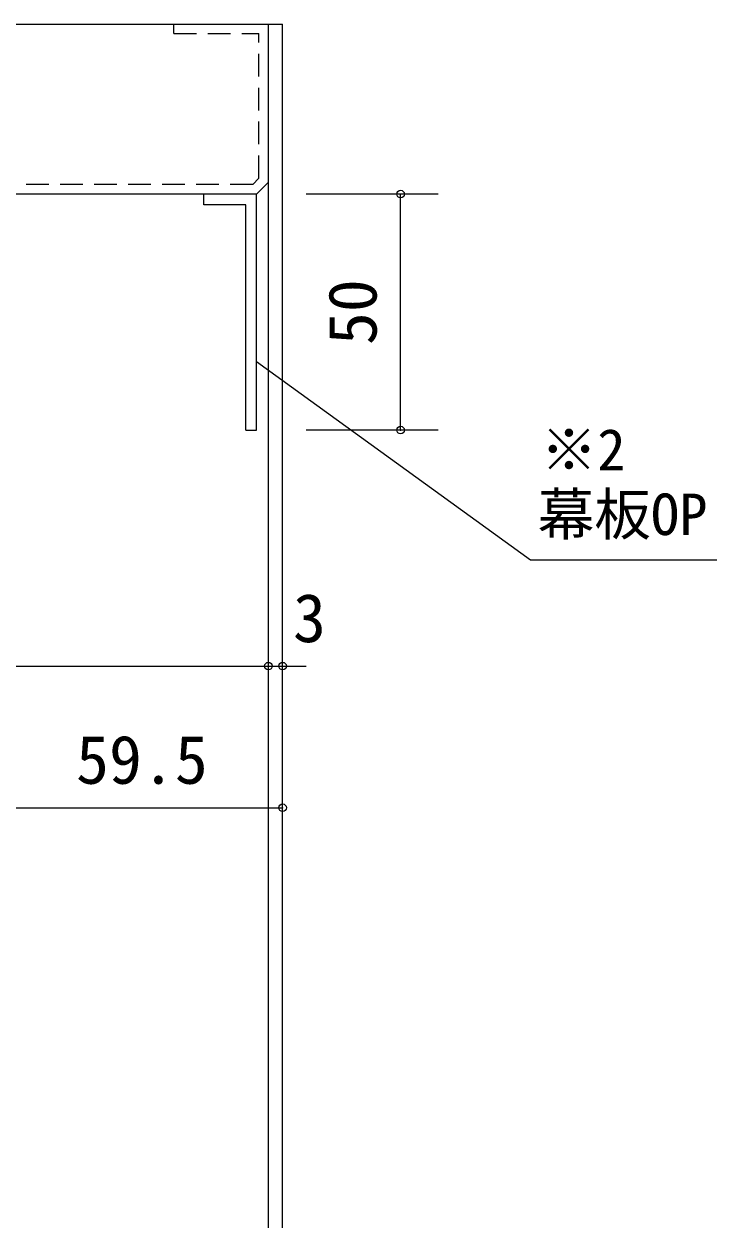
# Model space of a CAD drawing. Units: millimetres at full size; details may follow other scales. Extents: x -800 to 800, y -560 to 560.
# Drawn here: x -390.1 to -243.3, y 166 to 421 of the extents above; entities that cross this region are included whole.
import ezdxf
from ezdxf.enums import TextEntityAlignment as Align

# ---------------------------------------------------------------- set-up
doc = ezdxf.new("R2010")
doc.units = ezdxf.units.MM
doc.header["$LTSCALE"] = 4
doc.header["$PDMODE"] = 32
doc.header["$PDSIZE"] = 1.6
doc.linetypes.add('DASHED1', pattern=[1.8, 1.2, -0.6])
doc.layers.add('2-0', color=7, linetype='Continuous', lineweight=25)
doc.styles.add('ＭＳ ゴシック', font='')
doc.styles.get('ＭＳ ゴシック').set_extended_font_data('MS Gothic')

msp = doc.modelspace()

# ---------------------------------------------------------------- linework, layer by layer
at = {"layer": '2-0'}
for p, q in [((-507.286, 421), (-335.29, 421)), ((-338.293, 166), (-338.293, 421)), ((-335.29, 166), (-335.29, 421)), ((-340.791, 385.002), (-338.293, 387.5)), ((-340.791, 385.002), (-401.788, 385.002)), ((-351.939, 382.701), (-351.939, 385.002)), ((-343.092, 382.701), (-351.939, 382.701)), ((-343.092, 335.002), (-343.092, 382.7)), ((-340.791, 335.002), (-340.791, 385.001)), ((-343.092, 335.002), (-340.791, 335.002))]:
    msp.add_line(p, q, dxfattribs=at)
at = {"layer": '2-0', "linetype": 'DASHED1'}
for p, q in [((-358.293, 419), (-358.293, 421)), ((-358.293, 419), (-340.293, 419)), ((-341.62, 387.002), (-399.788, 387.002))]:
    msp.add_line(p, q, dxfattribs=at)
at = {"layer": '2-0', "color": 4, "lineweight": 9}
for p, q in [((-302.29, 385.002), (-330.29, 385.002)), ((-310.29, 335.002), (-310.29, 385.002)), ((-302.29, 335.002), (-330.29, 335.002)), ((-512.286, 285.002), (-330.29, 285.002)), ((-338.293, 285.002), (-335.29, 285.002)), ((-394.789, 255.002), (-335.29, 255.002))]:
    msp.add_line(p, q, dxfattribs=at)
at = {"layer": '2-0', "linetype": 'DASHED1'}
msp.add_lwpolyline([(-341.62, 387.002), (-340.293, 388.329), (-340.293, 419)], dxfattribs=at)
at = {"layer": '2-0', "color": 4, "lineweight": 9}
msp.add_lwpolyline([(-340.791, 349.549), (-282.759, 307.548), (-243.264, 307.548)], dxfattribs=at)
at = {"layer": '2-0', "color": 4}
for p in [(-310.29, 385.002), (-310.29, 335.002), (-338.293, 285.002), (-335.29, 285.002), (-335.29, 255.002)]:
    msp.add_point(p, dxfattribs=at)

# ---------------------------------------------------------------- texts
at = {"layer": '2-0', "style": 'ＭＳ ゴシック'}
msp.add_text('50', height=10.26, rotation=90, dxfattribs=at).set_placement((-312.29, 353.002), align=Align.BOTTOM_LEFT)
for s, height, p in [('※2', 8.798, (-280.614, 323.816)), ('幕板OP', 8.798, (-281.246, 310.123)), ('3', 10.26, (-333.074, 287.002)), ('59.5', 10.26, (-379.04, 257.002))]:
    msp.add_text(s, height=height, dxfattribs=at).set_placement(p, align=Align.BOTTOM_LEFT)

doc.saveas('drawing.dxf')
